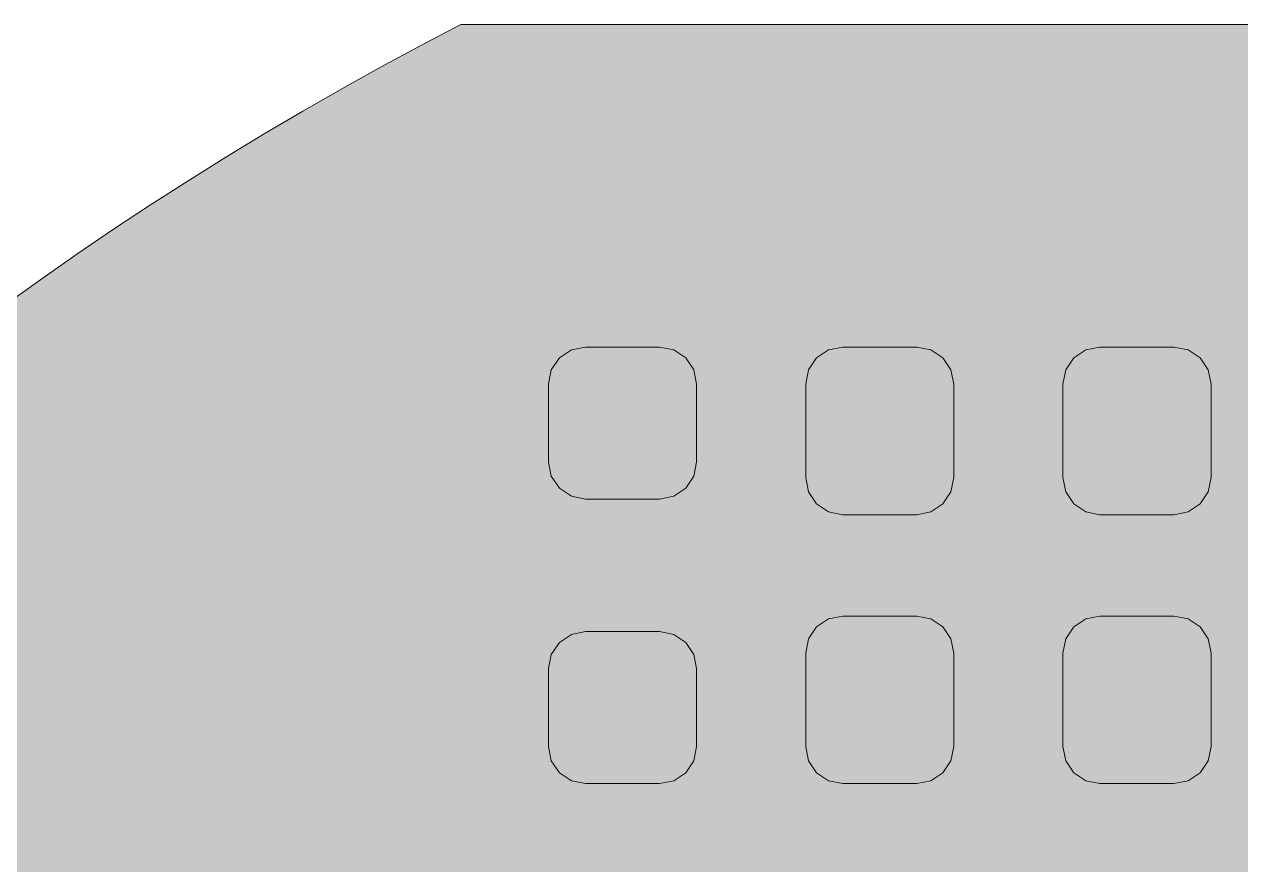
# Model space of a CAD drawing. Header units: millimetres. Extents: x 63.6 to 115, y 77 to 122.7.
# Drawn here: x 76.17 to 83.98, y 117.28 to 122.67 of the extents above; entities that cross this region are included whole.
import ezdxf

# ---------------------------------------------------------------- set-up
doc = ezdxf.new("R2010")
doc.units = ezdxf.units.MM
doc.header["$MEASUREMENT"] = 0
doc.layers.add('Layer 1', color=7, linetype='Continuous', lineweight=0)

# ---------------------------------------------------------------- blocks, each defined once
blk = doc.blocks.new('Block_7')
at = {"layer": 'Layer 1', "true_color": 0x000000, "transparency": 33554687}
h = blk.add_hatch(color=18, dxfattribs=at)
edge = h.paths.add_edge_path()
edge.add_spline(control_points=[(81.4235, 119.5272), (81.4235, 119.5272), (81.3326, 119.5453), (81.3326, 119.5453), (81.3326, 119.5453), (81.2556, 119.5967), (81.2556, 119.5967), (81.2556, 119.5967), (81.2041, 119.6738), (81.2041, 119.6738), (81.2041, 119.6738), (81.186, 119.7647), (81.186, 119.7647), (81.186, 119.7647), (81.186, 120.3647), (81.186, 120.3647), (81.186, 120.3647), (81.2041, 120.4556), (81.2041, 120.4556), (81.2041, 120.4556), (81.2556, 120.5326), (81.2556, 120.5326), (81.2556, 120.5326), (81.3326, 120.5841), (81.3326, 120.5841), (81.3326, 120.5841), (81.4235, 120.6022), (81.4235, 120.6022), (81.4235, 120.6022), (81.8985, 120.6022), (81.8985, 120.6022), (81.8985, 120.6022), (81.9894, 120.5841), (81.9894, 120.5841), (81.9894, 120.5841), (82.0664, 120.5326), (82.0664, 120.5326), (82.0664, 120.5326), (82.1179, 120.4556), (82.1179, 120.4556), (82.1179, 120.4556), (82.136, 120.3647), (82.136, 120.3647), (82.136, 120.3647), (82.136, 119.7647), (82.136, 119.7647), (82.136, 119.7647), (82.1179, 119.6738), (82.1179, 119.6738), (82.1179, 119.6738), (82.0664, 119.5967), (82.0664, 119.5967), (82.0664, 119.5967), (81.9894, 119.5453), (81.9894, 119.5453), (81.9894, 119.5453), (81.8985, 119.5272), (81.8985, 119.5272), (81.8985, 119.5272), (81.4235, 119.5272), (81.4235, 119.5272)], knot_values=[0, 0, 0, 0, 1, 1, 1, 2, 2, 2, 3, 3, 3, 4, 4, 4, 5, 5, 5, 6, 6, 6, 7, 7, 7, 8, 8, 8, 9, 9, 9, 10, 10, 10, 11, 11, 11, 12, 12, 12, 13, 13, 13, 14, 14, 14, 15, 15, 15, 16, 16, 16, 17, 17, 17, 18, 18, 18, 19, 19, 19, 20, 20, 20, 20], degree=3, periodic=0)
h = blk.add_hatch(color=18, dxfattribs=at)
edge = h.paths.add_edge_path()
edge.add_spline(control_points=[(81.4235, 117.8022), (81.4235, 117.8022), (81.3326, 117.8203), (81.3326, 117.8203), (81.3326, 117.8203), (81.2556, 117.8717), (81.2556, 117.8717), (81.2556, 117.8717), (81.2041, 117.9488), (81.2041, 117.9488), (81.2041, 117.9488), (81.186, 118.0397), (81.186, 118.0397), (81.186, 118.0397), (81.186, 118.6397), (81.186, 118.6397), (81.186, 118.6397), (81.2041, 118.7306), (81.2041, 118.7306), (81.2041, 118.7306), (81.2556, 118.8076), (81.2556, 118.8076), (81.2556, 118.8076), (81.3326, 118.8591), (81.3326, 118.8591), (81.3326, 118.8591), (81.4235, 118.8772), (81.4235, 118.8772), (81.4235, 118.8772), (81.8985, 118.8772), (81.8985, 118.8772), (81.8985, 118.8772), (81.9894, 118.8591), (81.9894, 118.8591), (81.9894, 118.8591), (82.0664, 118.8076), (82.0664, 118.8076), (82.0664, 118.8076), (82.1179, 118.7306), (82.1179, 118.7306), (82.1179, 118.7306), (82.136, 118.6397), (82.136, 118.6397), (82.136, 118.6397), (82.136, 118.0397), (82.136, 118.0397), (82.136, 118.0397), (82.1179, 117.9488), (82.1179, 117.9488), (82.1179, 117.9488), (82.0664, 117.8717), (82.0664, 117.8717), (82.0664, 117.8717), (81.9894, 117.8203), (81.9894, 117.8203), (81.9894, 117.8203), (81.8985, 117.8022), (81.8985, 117.8022), (81.8985, 117.8022), (81.4235, 117.8022), (81.4235, 117.8022)], knot_values=[0, 0, 0, 0, 1, 1, 1, 2, 2, 2, 3, 3, 3, 4, 4, 4, 5, 5, 5, 6, 6, 6, 7, 7, 7, 8, 8, 8, 9, 9, 9, 10, 10, 10, 11, 11, 11, 12, 12, 12, 13, 13, 13, 14, 14, 14, 15, 15, 15, 16, 16, 16, 17, 17, 17, 18, 18, 18, 19, 19, 19, 20, 20, 20, 20], degree=3, periodic=0)
at = {"layer": 'Layer 1', "color": 18, "lineweight": 9, "true_color": 0x000000}
for points in [[(81.4235, 119.5272), (81.4235, 119.5272), (81.3326, 119.5453), (81.3326, 119.5453), (81.3326, 119.5453), (81.2556, 119.5967), (81.2556, 119.5967), (81.2556, 119.5967), (81.2041, 119.6738), (81.2041, 119.6738), (81.2041, 119.6738), (81.186, 119.7647), (81.186, 119.7647), (81.186, 119.7647), (81.186, 120.3647), (81.186, 120.3647), (81.186, 120.3647), (81.2041, 120.4556), (81.2041, 120.4556), (81.2041, 120.4556), (81.2556, 120.5326), (81.2556, 120.5326), (81.2556, 120.5326), (81.3326, 120.5841), (81.3326, 120.5841), (81.3326, 120.5841), (81.4235, 120.6022), (81.4235, 120.6022), (81.4235, 120.6022), (81.8985, 120.6022), (81.8985, 120.6022), (81.8985, 120.6022), (81.9894, 120.5841), (81.9894, 120.5841), (81.9894, 120.5841), (82.0664, 120.5326), (82.0664, 120.5326), (82.0664, 120.5326), (82.1179, 120.4556), (82.1179, 120.4556), (82.1179, 120.4556), (82.136, 120.3647), (82.136, 120.3647), (82.136, 120.3647), (82.136, 119.7647), (82.136, 119.7647), (82.136, 119.7647), (82.1179, 119.6738), (82.1179, 119.6738), (82.1179, 119.6738), (82.0664, 119.5967), (82.0664, 119.5967), (82.0664, 119.5967), (81.9894, 119.5453), (81.9894, 119.5453), (81.9894, 119.5453), (81.8985, 119.5272), (81.8985, 119.5272), (81.8985, 119.5272), (81.4235, 119.5272), (81.4235, 119.5272)], [(81.4235, 117.8022), (81.4235, 117.8022), (81.3326, 117.8203), (81.3326, 117.8203), (81.3326, 117.8203), (81.2556, 117.8717), (81.2556, 117.8717), (81.2556, 117.8717), (81.2041, 117.9488), (81.2041, 117.9488), (81.2041, 117.9488), (81.186, 118.0397), (81.186, 118.0397), (81.186, 118.0397), (81.186, 118.6397), (81.186, 118.6397), (81.186, 118.6397), (81.2041, 118.7306), (81.2041, 118.7306), (81.2041, 118.7306), (81.2556, 118.8076), (81.2556, 118.8076), (81.2556, 118.8076), (81.3326, 118.8591), (81.3326, 118.8591), (81.3326, 118.8591), (81.4235, 118.8772), (81.4235, 118.8772), (81.4235, 118.8772), (81.8985, 118.8772), (81.8985, 118.8772), (81.8985, 118.8772), (81.9894, 118.8591), (81.9894, 118.8591), (81.9894, 118.8591), (82.0664, 118.8076), (82.0664, 118.8076), (82.0664, 118.8076), (82.1179, 118.7306), (82.1179, 118.7306), (82.1179, 118.7306), (82.136, 118.6397), (82.136, 118.6397), (82.136, 118.6397), (82.136, 118.0397), (82.136, 118.0397), (82.136, 118.0397), (82.1179, 117.9488), (82.1179, 117.9488), (82.1179, 117.9488), (82.0664, 117.8717), (82.0664, 117.8717), (82.0664, 117.8717), (81.9894, 117.8203), (81.9894, 117.8203), (81.9894, 117.8203), (81.8985, 117.8022), (81.8985, 117.8022), (81.8985, 117.8022), (81.4235, 117.8022), (81.4235, 117.8022)]]:
    blk.add_open_spline(points, degree=3, knots=[0, 0, 0, 0, 1, 1, 1, 2, 2, 2, 3, 3, 3, 4, 4, 4, 5, 5, 5, 6, 6, 6, 7, 7, 7, 8, 8, 8, 9, 9, 9, 10, 10, 10, 11, 11, 11, 12, 12, 12, 13, 13, 13, 14, 14, 14, 15, 15, 15, 16, 16, 16, 17, 17, 17, 18, 18, 18, 19, 19, 19, 20, 20, 20, 20], dxfattribs=at)
blk = doc.blocks.new('Block_55')
at = {"layer": 'Layer 1', "true_color": 0x000000, "transparency": 33554687}
h = blk.add_hatch(color=18, dxfattribs=at)
edge = h.paths.add_edge_path()
edge.add_spline(control_points=[(83.5495, 120.6022), (83.5495, 120.6022), (83.6404, 120.5841), (83.6404, 120.5841), (83.6404, 120.5841), (83.7174, 120.5326), (83.7174, 120.5326), (83.7174, 120.5326), (83.7689, 120.4556), (83.7689, 120.4556), (83.7689, 120.4556), (83.787, 120.3647), (83.787, 120.3647), (83.787, 120.3647), (83.787, 119.7647), (83.787, 119.7647), (83.787, 119.7647), (83.7689, 119.6738), (83.7689, 119.6738), (83.7689, 119.6738), (83.7174, 119.5967), (83.7174, 119.5967), (83.7174, 119.5967), (83.6404, 119.5453), (83.6404, 119.5453), (83.6404, 119.5453), (83.5495, 119.5272), (83.5495, 119.5272), (83.5495, 119.5272), (83.0745, 119.5272), (83.0745, 119.5272), (83.0745, 119.5272), (82.9836, 119.5453), (82.9836, 119.5453), (82.9836, 119.5453), (82.9066, 119.5967), (82.9066, 119.5967), (82.9066, 119.5967), (82.8551, 119.6738), (82.8551, 119.6738), (82.8551, 119.6738), (82.837, 119.7647), (82.837, 119.7647), (82.837, 119.7647), (82.837, 120.3647), (82.837, 120.3647), (82.837, 120.3647), (82.8551, 120.4556), (82.8551, 120.4556), (82.8551, 120.4556), (82.9066, 120.5326), (82.9066, 120.5326), (82.9066, 120.5326), (82.9836, 120.5841), (82.9836, 120.5841), (82.9836, 120.5841), (83.0745, 120.6022), (83.0745, 120.6022), (83.0745, 120.6022), (83.5495, 120.6022), (83.5495, 120.6022)], knot_values=[0, 0, 0, 0, 1, 1, 1, 2, 2, 2, 3, 3, 3, 4, 4, 4, 5, 5, 5, 6, 6, 6, 7, 7, 7, 8, 8, 8, 9, 9, 9, 10, 10, 10, 11, 11, 11, 12, 12, 12, 13, 13, 13, 14, 14, 14, 15, 15, 15, 16, 16, 16, 17, 17, 17, 18, 18, 18, 19, 19, 19, 20, 20, 20, 20], degree=3, periodic=0)
h = blk.add_hatch(color=18, dxfattribs=at)
edge = h.paths.add_edge_path()
edge.add_spline(control_points=[(83.5495, 118.8772), (83.5495, 118.8772), (83.6404, 118.8591), (83.6404, 118.8591), (83.6404, 118.8591), (83.7174, 118.8076), (83.7174, 118.8076), (83.7174, 118.8076), (83.7689, 118.7306), (83.7689, 118.7306), (83.7689, 118.7306), (83.787, 118.6397), (83.787, 118.6397), (83.787, 118.6397), (83.787, 118.0397), (83.787, 118.0397), (83.787, 118.0397), (83.7689, 117.9488), (83.7689, 117.9488), (83.7689, 117.9488), (83.7174, 117.8717), (83.7174, 117.8717), (83.7174, 117.8717), (83.6404, 117.8203), (83.6404, 117.8203), (83.6404, 117.8203), (83.5495, 117.8022), (83.5495, 117.8022), (83.5495, 117.8022), (83.0745, 117.8022), (83.0745, 117.8022), (83.0745, 117.8022), (82.9836, 117.8203), (82.9836, 117.8203), (82.9836, 117.8203), (82.9066, 117.8717), (82.9066, 117.8717), (82.9066, 117.8717), (82.8551, 117.9488), (82.8551, 117.9488), (82.8551, 117.9488), (82.837, 118.0397), (82.837, 118.0397), (82.837, 118.0397), (82.837, 118.6397), (82.837, 118.6397), (82.837, 118.6397), (82.8551, 118.7306), (82.8551, 118.7306), (82.8551, 118.7306), (82.9066, 118.8076), (82.9066, 118.8076), (82.9066, 118.8076), (82.9836, 118.8591), (82.9836, 118.8591), (82.9836, 118.8591), (83.0745, 118.8772), (83.0745, 118.8772), (83.0745, 118.8772), (83.5495, 118.8772), (83.5495, 118.8772)], knot_values=[0, 0, 0, 0, 1, 1, 1, 2, 2, 2, 3, 3, 3, 4, 4, 4, 5, 5, 5, 6, 6, 6, 7, 7, 7, 8, 8, 8, 9, 9, 9, 10, 10, 10, 11, 11, 11, 12, 12, 12, 13, 13, 13, 14, 14, 14, 15, 15, 15, 16, 16, 16, 17, 17, 17, 18, 18, 18, 19, 19, 19, 20, 20, 20, 20], degree=3, periodic=0)
at = {"layer": 'Layer 1', "color": 18, "lineweight": 9, "true_color": 0x000000}
for points in [[(83.5495, 120.6022), (83.5495, 120.6022), (83.6404, 120.5841), (83.6404, 120.5841), (83.6404, 120.5841), (83.7174, 120.5326), (83.7174, 120.5326), (83.7174, 120.5326), (83.7689, 120.4556), (83.7689, 120.4556), (83.7689, 120.4556), (83.787, 120.3647), (83.787, 120.3647), (83.787, 120.3647), (83.787, 119.7647), (83.787, 119.7647), (83.787, 119.7647), (83.7689, 119.6738), (83.7689, 119.6738), (83.7689, 119.6738), (83.7174, 119.5967), (83.7174, 119.5967), (83.7174, 119.5967), (83.6404, 119.5453), (83.6404, 119.5453), (83.6404, 119.5453), (83.5495, 119.5272), (83.5495, 119.5272), (83.5495, 119.5272), (83.0745, 119.5272), (83.0745, 119.5272), (83.0745, 119.5272), (82.9836, 119.5453), (82.9836, 119.5453), (82.9836, 119.5453), (82.9066, 119.5967), (82.9066, 119.5967), (82.9066, 119.5967), (82.8551, 119.6738), (82.8551, 119.6738), (82.8551, 119.6738), (82.837, 119.7647), (82.837, 119.7647), (82.837, 119.7647), (82.837, 120.3647), (82.837, 120.3647), (82.837, 120.3647), (82.8551, 120.4556), (82.8551, 120.4556), (82.8551, 120.4556), (82.9066, 120.5326), (82.9066, 120.5326), (82.9066, 120.5326), (82.9836, 120.5841), (82.9836, 120.5841), (82.9836, 120.5841), (83.0745, 120.6022), (83.0745, 120.6022), (83.0745, 120.6022), (83.5495, 120.6022), (83.5495, 120.6022)], [(83.5495, 118.8772), (83.5495, 118.8772), (83.6404, 118.8591), (83.6404, 118.8591), (83.6404, 118.8591), (83.7174, 118.8076), (83.7174, 118.8076), (83.7174, 118.8076), (83.7689, 118.7306), (83.7689, 118.7306), (83.7689, 118.7306), (83.787, 118.6397), (83.787, 118.6397), (83.787, 118.6397), (83.787, 118.0397), (83.787, 118.0397), (83.787, 118.0397), (83.7689, 117.9488), (83.7689, 117.9488), (83.7689, 117.9488), (83.7174, 117.8717), (83.7174, 117.8717), (83.7174, 117.8717), (83.6404, 117.8203), (83.6404, 117.8203), (83.6404, 117.8203), (83.5495, 117.8022), (83.5495, 117.8022), (83.5495, 117.8022), (83.0745, 117.8022), (83.0745, 117.8022), (83.0745, 117.8022), (82.9836, 117.8203), (82.9836, 117.8203), (82.9836, 117.8203), (82.9066, 117.8717), (82.9066, 117.8717), (82.9066, 117.8717), (82.8551, 117.9488), (82.8551, 117.9488), (82.8551, 117.9488), (82.837, 118.0397), (82.837, 118.0397), (82.837, 118.0397), (82.837, 118.6397), (82.837, 118.6397), (82.837, 118.6397), (82.8551, 118.7306), (82.8551, 118.7306), (82.8551, 118.7306), (82.9066, 118.8076), (82.9066, 118.8076), (82.9066, 118.8076), (82.9836, 118.8591), (82.9836, 118.8591), (82.9836, 118.8591), (83.0745, 118.8772), (83.0745, 118.8772), (83.0745, 118.8772), (83.5495, 118.8772), (83.5495, 118.8772)]]:
    blk.add_open_spline(points, degree=3, knots=[0, 0, 0, 0, 1, 1, 1, 2, 2, 2, 3, 3, 3, 4, 4, 4, 5, 5, 5, 6, 6, 6, 7, 7, 7, 8, 8, 8, 9, 9, 9, 10, 10, 10, 11, 11, 11, 12, 12, 12, 13, 13, 13, 14, 14, 14, 15, 15, 15, 16, 16, 16, 17, 17, 17, 18, 18, 18, 19, 19, 19, 20, 20, 20, 20], dxfattribs=at)
blk = doc.blocks.new('Block_62')
at = {"layer": 'Layer 1', "true_color": 0x000000, "transparency": 33554687}
h = blk.add_hatch(color=18, dxfattribs=at)
edge = h.paths.add_edge_path()
edge.add_spline(control_points=[(80.2475, 120.6022), (80.2475, 120.6022), (80.3384, 120.5841), (80.3384, 120.5841), (80.3384, 120.5841), (80.4154, 120.5326), (80.4154, 120.5326), (80.4154, 120.5326), (80.4669, 120.4556), (80.4669, 120.4556), (80.4669, 120.4556), (80.485, 120.3647), (80.485, 120.3647), (80.485, 120.3647), (80.485, 119.8647), (80.485, 119.8647), (80.485, 119.8647), (80.4669, 119.7738), (80.4669, 119.7738), (80.4669, 119.7738), (80.4154, 119.6967), (80.4154, 119.6967), (80.4154, 119.6967), (80.3384, 119.6453), (80.3384, 119.6453), (80.3384, 119.6453), (80.2475, 119.6272), (80.2475, 119.6272), (80.2475, 119.6272), (79.7725, 119.6272), (79.7725, 119.6272), (79.7725, 119.6272), (79.6816, 119.6453), (79.6816, 119.6453), (79.6816, 119.6453), (79.6046, 119.6967), (79.6046, 119.6967), (79.6046, 119.6967), (79.5531, 119.7738), (79.5531, 119.7738), (79.5531, 119.7738), (79.535, 119.8647), (79.535, 119.8647), (79.535, 119.8647), (79.535, 120.3647), (79.535, 120.3647), (79.535, 120.3647), (79.5531, 120.4556), (79.5531, 120.4556), (79.5531, 120.4556), (79.6046, 120.5326), (79.6046, 120.5326), (79.6046, 120.5326), (79.6816, 120.5841), (79.6816, 120.5841), (79.6816, 120.5841), (79.7725, 120.6022), (79.7725, 120.6022), (79.7725, 120.6022), (80.2475, 120.6022), (80.2475, 120.6022)], knot_values=[0, 0, 0, 0, 1, 1, 1, 2, 2, 2, 3, 3, 3, 4, 4, 4, 5, 5, 5, 6, 6, 6, 7, 7, 7, 8, 8, 8, 9, 9, 9, 10, 10, 10, 11, 11, 11, 12, 12, 12, 13, 13, 13, 14, 14, 14, 15, 15, 15, 16, 16, 16, 17, 17, 17, 18, 18, 18, 19, 19, 19, 20, 20, 20, 20], degree=3, periodic=0)
h = blk.add_hatch(color=18, dxfattribs=at)
edge = h.paths.add_edge_path()
edge.add_spline(control_points=[(80.2475, 118.7772), (80.2475, 118.7772), (80.3384, 118.7591), (80.3384, 118.7591), (80.3384, 118.7591), (80.4154, 118.7076), (80.4154, 118.7076), (80.4154, 118.7076), (80.4669, 118.6306), (80.4669, 118.6306), (80.4669, 118.6306), (80.485, 118.5397), (80.485, 118.5397), (80.485, 118.5397), (80.485, 118.0397), (80.485, 118.0397), (80.485, 118.0397), (80.4669, 117.9488), (80.4669, 117.9488), (80.4669, 117.9488), (80.4154, 117.8717), (80.4154, 117.8717), (80.4154, 117.8717), (80.3384, 117.8203), (80.3384, 117.8203), (80.3384, 117.8203), (80.2475, 117.8022), (80.2475, 117.8022), (80.2475, 117.8022), (79.7725, 117.8022), (79.7725, 117.8022), (79.7725, 117.8022), (79.6816, 117.8203), (79.6816, 117.8203), (79.6816, 117.8203), (79.6046, 117.8717), (79.6046, 117.8717), (79.6046, 117.8717), (79.5531, 117.9488), (79.5531, 117.9488), (79.5531, 117.9488), (79.535, 118.0397), (79.535, 118.0397), (79.535, 118.0397), (79.535, 118.5397), (79.535, 118.5397), (79.535, 118.5397), (79.5531, 118.6306), (79.5531, 118.6306), (79.5531, 118.6306), (79.6046, 118.7076), (79.6046, 118.7076), (79.6046, 118.7076), (79.6816, 118.7591), (79.6816, 118.7591), (79.6816, 118.7591), (79.7725, 118.7772), (79.7725, 118.7772), (79.7725, 118.7772), (80.2475, 118.7772), (80.2475, 118.7772)], knot_values=[0, 0, 0, 0, 1, 1, 1, 2, 2, 2, 3, 3, 3, 4, 4, 4, 5, 5, 5, 6, 6, 6, 7, 7, 7, 8, 8, 8, 9, 9, 9, 10, 10, 10, 11, 11, 11, 12, 12, 12, 13, 13, 13, 14, 14, 14, 15, 15, 15, 16, 16, 16, 17, 17, 17, 18, 18, 18, 19, 19, 19, 20, 20, 20, 20], degree=3, periodic=0)
at = {"layer": 'Layer 1', "color": 18, "lineweight": 9, "true_color": 0x000000}
for points in [[(80.2475, 120.6022), (80.2475, 120.6022), (80.3384, 120.5841), (80.3384, 120.5841), (80.3384, 120.5841), (80.4154, 120.5326), (80.4154, 120.5326), (80.4154, 120.5326), (80.4669, 120.4556), (80.4669, 120.4556), (80.4669, 120.4556), (80.485, 120.3647), (80.485, 120.3647), (80.485, 120.3647), (80.485, 119.8647), (80.485, 119.8647), (80.485, 119.8647), (80.4669, 119.7738), (80.4669, 119.7738), (80.4669, 119.7738), (80.4154, 119.6967), (80.4154, 119.6967), (80.4154, 119.6967), (80.3384, 119.6453), (80.3384, 119.6453), (80.3384, 119.6453), (80.2475, 119.6272), (80.2475, 119.6272), (80.2475, 119.6272), (79.7725, 119.6272), (79.7725, 119.6272), (79.7725, 119.6272), (79.6816, 119.6453), (79.6816, 119.6453), (79.6816, 119.6453), (79.6046, 119.6967), (79.6046, 119.6967), (79.6046, 119.6967), (79.5531, 119.7738), (79.5531, 119.7738), (79.5531, 119.7738), (79.535, 119.8647), (79.535, 119.8647), (79.535, 119.8647), (79.535, 120.3647), (79.535, 120.3647), (79.535, 120.3647), (79.5531, 120.4556), (79.5531, 120.4556), (79.5531, 120.4556), (79.6046, 120.5326), (79.6046, 120.5326), (79.6046, 120.5326), (79.6816, 120.5841), (79.6816, 120.5841), (79.6816, 120.5841), (79.7725, 120.6022), (79.7725, 120.6022), (79.7725, 120.6022), (80.2475, 120.6022), (80.2475, 120.6022)], [(80.2475, 118.7772), (80.2475, 118.7772), (80.3384, 118.7591), (80.3384, 118.7591), (80.3384, 118.7591), (80.4154, 118.7076), (80.4154, 118.7076), (80.4154, 118.7076), (80.4669, 118.6306), (80.4669, 118.6306), (80.4669, 118.6306), (80.485, 118.5397), (80.485, 118.5397), (80.485, 118.5397), (80.485, 118.0397), (80.485, 118.0397), (80.485, 118.0397), (80.4669, 117.9488), (80.4669, 117.9488), (80.4669, 117.9488), (80.4154, 117.8717), (80.4154, 117.8717), (80.4154, 117.8717), (80.3384, 117.8203), (80.3384, 117.8203), (80.3384, 117.8203), (80.2475, 117.8022), (80.2475, 117.8022), (80.2475, 117.8022), (79.7725, 117.8022), (79.7725, 117.8022), (79.7725, 117.8022), (79.6816, 117.8203), (79.6816, 117.8203), (79.6816, 117.8203), (79.6046, 117.8717), (79.6046, 117.8717), (79.6046, 117.8717), (79.5531, 117.9488), (79.5531, 117.9488), (79.5531, 117.9488), (79.535, 118.0397), (79.535, 118.0397), (79.535, 118.0397), (79.535, 118.5397), (79.535, 118.5397), (79.535, 118.5397), (79.5531, 118.6306), (79.5531, 118.6306), (79.5531, 118.6306), (79.6046, 118.7076), (79.6046, 118.7076), (79.6046, 118.7076), (79.6816, 118.7591), (79.6816, 118.7591), (79.6816, 118.7591), (79.7725, 118.7772), (79.7725, 118.7772), (79.7725, 118.7772), (80.2475, 118.7772), (80.2475, 118.7772)]]:
    blk.add_open_spline(points, degree=3, knots=[0, 0, 0, 0, 1, 1, 1, 2, 2, 2, 3, 3, 3, 4, 4, 4, 5, 5, 5, 6, 6, 6, 7, 7, 7, 8, 8, 8, 9, 9, 9, 10, 10, 10, 11, 11, 11, 12, 12, 12, 13, 13, 13, 14, 14, 14, 15, 15, 15, 16, 16, 16, 17, 17, 17, 18, 18, 18, 19, 19, 19, 20, 20, 20, 20], dxfattribs=at)

msp = doc.modelspace()

# ---------------------------------------------------------------- hatches: boundary and pattern name
at = {"layer": 'Layer 1', "true_color": 0x000000, "transparency": 33554687}
h = msp.add_hatch(color=18, dxfattribs=at)
h.dxf.hatch_style = 2
edge = h.paths.add_edge_path()
edge.add_spline(control_points=[(78.9732, 122.6722), (67.9275, 116.9794), (63.5882, 103.4101), (69.281, 92.3644), (74.9738, 81.3187), (88.5431, 76.9794), (99.5888, 82.6722), (110.6345, 88.365), (114.9738, 101.9343), (109.281, 112.98), (107.1369, 117.1401), (103.7489, 120.5281), (99.5888, 122.6722)], knot_values=[0, 0, 0, 0, 1, 1, 1, 2, 2, 2, 3, 3, 3, 4, 4, 4, 4], degree=3, periodic=0)
edge.add_line((99.5888, 122.6722), (78.9732, 122.6722))
h = msp.add_hatch(color=18, dxfattribs=at)
h.dxf.hatch_style = 2
edge = h.paths.add_edge_path()
edge.add_spline(control_points=[(78.9732, 122.6722), (78.9732, 122.6722), (99.5888, 122.6722), (99.5888, 122.6722)], knot_values=[0, 0, 0, 0, 1, 1, 1, 1], degree=3, periodic=0)
edge.add_line((99.5888, 122.6722), (78.9732, 122.6722))

# ---------------------------------------------------------------- linework, layer by layer
at = {"layer": 'Layer 1', "color": 18, "lineweight": 9, "true_color": 0x000000}
msp.add_open_spline([(78.9732, 122.6722), (67.9275, 116.9794), (63.5882, 103.4101), (69.281, 92.3644), (74.9738, 81.3187), (88.5431, 76.9794), (99.5888, 82.6722), (110.6345, 88.365), (114.9738, 101.9343), (109.281, 112.98), (107.1369, 117.1401), (103.7489, 120.5281), (99.5888, 122.6722)], degree=3, knots=[0, 0, 0, 0, 1, 1, 1, 2, 2, 2, 3, 3, 3, 4, 4, 4, 4], dxfattribs=at)
msp.add_open_spline([(78.9732, 122.6722), (78.9732, 122.6722), (99.5888, 122.6722), (99.5888, 122.6722)], degree=3, dxfattribs=at)

# ---------------------------------------------------------------- block references
at = {"layer": 'Layer 1'}
for name in ['Block_62', 'Block_7', 'Block_55']:
    msp.add_blockref(name, (0, 0), dxfattribs=at)

doc.saveas('drawing.dxf')
